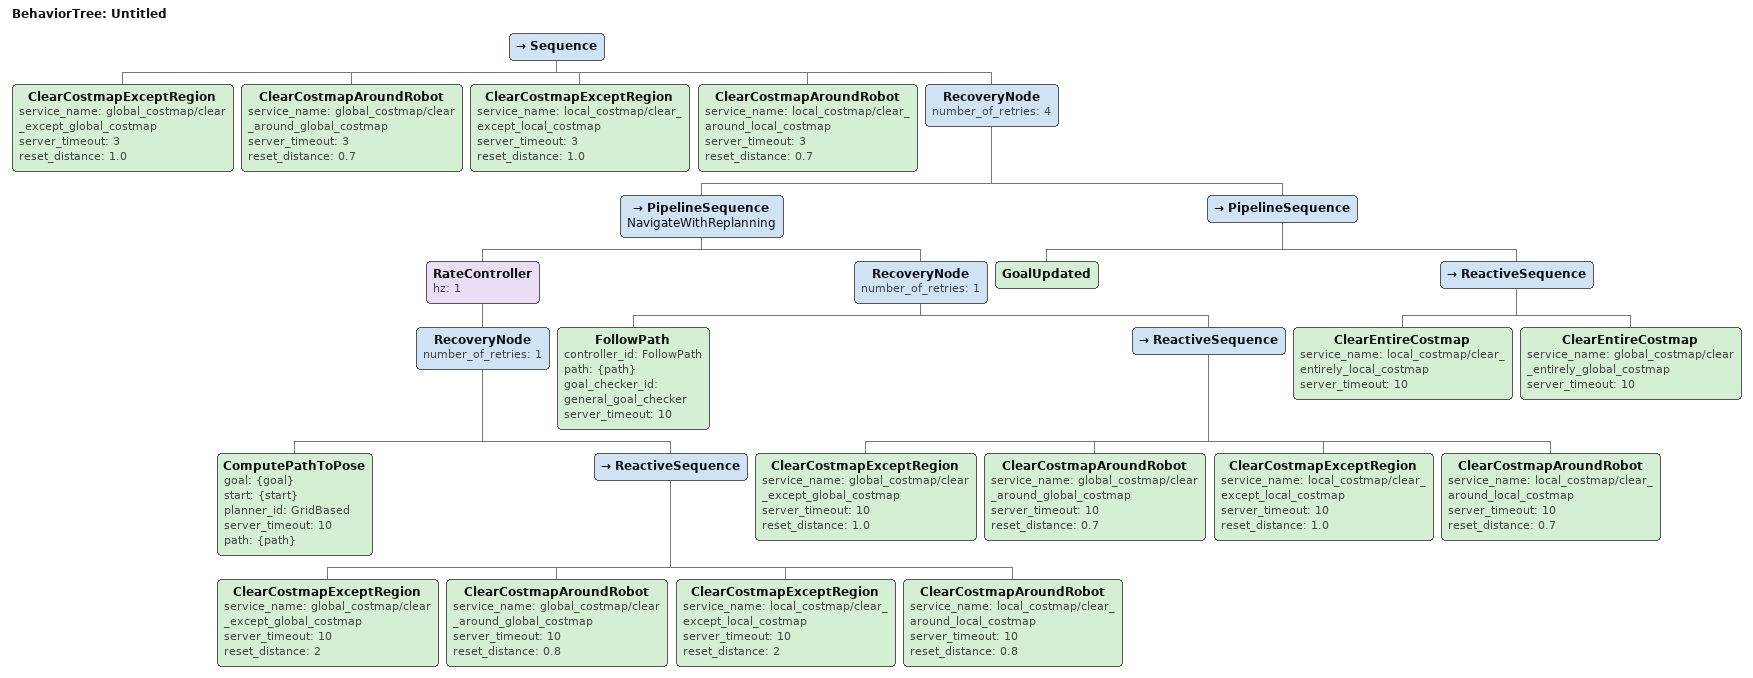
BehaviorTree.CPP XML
<?xml version="1.0" encoding="UTF-8"?>
<root BTCPP_format="4">
	<BehaviorTree ID="Untitled">
		<Sequence>
			<ClearCostmapExceptRegion service_name="global_costmap/clear_except_global_costmap"
				server_timeout="3"
				reset_distance="1.0"/>
			<ClearCostmapAroundRobot service_name="global_costmap/clear_around_global_costmap"
				server_timeout="3"
				reset_distance="0.7"/>
			<ClearCostmapExceptRegion service_name="local_costmap/clear_except_local_costmap"
				server_timeout="3"
				reset_distance="1.0"/>
			<ClearCostmapAroundRobot service_name="local_costmap/clear_around_local_costmap"
				server_timeout="3"
				reset_distance="0.7"/>
			<RecoveryNode number_of_retries="4">
				<PipelineSequence name="NavigateWithReplanning">
					<RateController hz="1">
						<RecoveryNode number_of_retries="1">
							<ComputePathToPose goal="{goal}"
								start="{start}"
								planner_id="GridBased"
								server_timeout="10"
								path="{path}"
								/>
							<ReactiveSequence>
								<ClearCostmapExceptRegion service_name="global_costmap/clear_except_global_costmap"
									server_timeout="10"
									reset_distance="2"/>
								<ClearCostmapAroundRobot service_name="global_costmap/clear_around_global_costmap"
									server_timeout="10"
									reset_distance="0.8"/>
								<ClearCostmapExceptRegion service_name="local_costmap/clear_except_local_costmap"
									server_timeout="10"
									reset_distance="2"/>
								<ClearCostmapAroundRobot service_name="local_costmap/clear_around_local_costmap"
									server_timeout="10"
									reset_distance="0.8"/>
							</ReactiveSequence>
						</RecoveryNode>
					</RateController>
					<RecoveryNode number_of_retries="1">
						<FollowPath controller_id="FollowPath"
							path="{path}"
							goal_checker_id="general_goal_checker"
							server_timeout="10"
							/>
						<ReactiveSequence>
							<ClearCostmapExceptRegion service_name="global_costmap/clear_except_global_costmap"
								server_timeout="10"
								reset_distance="1.0"/>
							<ClearCostmapAroundRobot service_name="global_costmap/clear_around_global_costmap"
								server_timeout="10"
								reset_distance="0.7"/>
							<ClearCostmapExceptRegion service_name="local_costmap/clear_except_local_costmap"
								server_timeout="10"
								reset_distance="1.0"/>
							<ClearCostmapAroundRobot service_name="local_costmap/clear_around_local_costmap"
								server_timeout="10"
								reset_distance="0.7"/>
						</ReactiveSequence>
					</RecoveryNode>
				</PipelineSequence>
				<PipelineSequence>
					<GoalUpdated/>
					<ReactiveSequence>
						<ClearEntireCostmap service_name="local_costmap/clear_entirely_local_costmap"
							server_timeout="10"/>
						<ClearEntireCostmap service_name="global_costmap/clear_entirely_global_costmap"
							server_timeout="10"/>
					</ReactiveSequence>
				</PipelineSequence>
			</RecoveryNode>
		</Sequence>
	</BehaviorTree>

</root>
